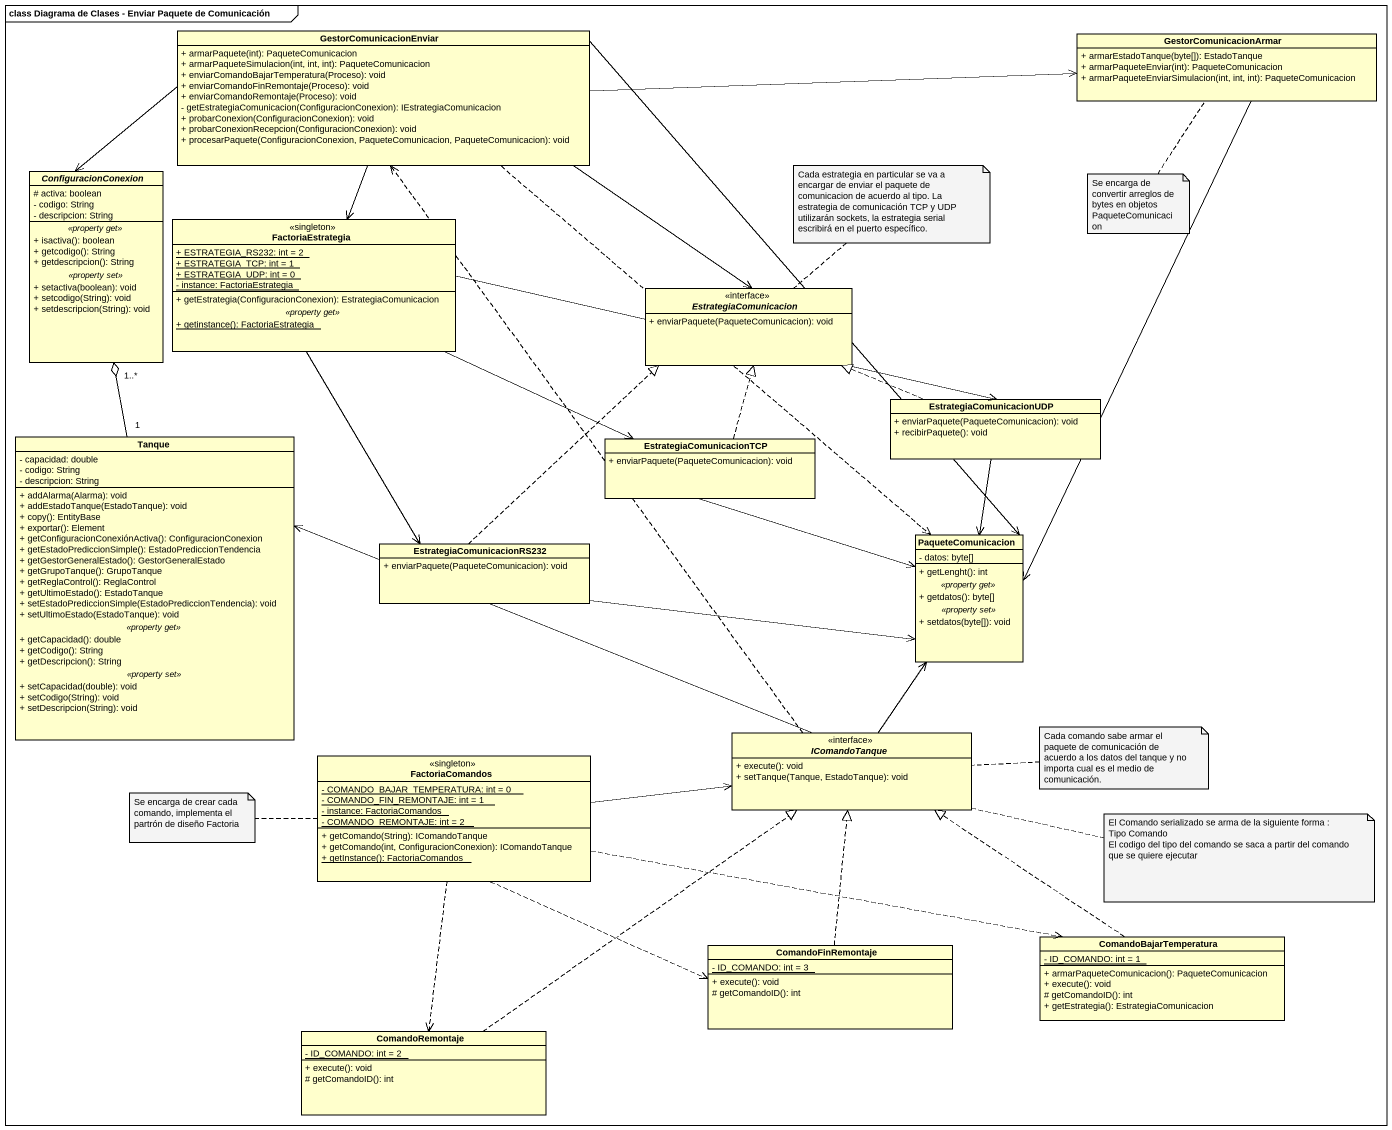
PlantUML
@startuml
mainframe class Diagrama de Clases - Enviar Paquete de Comunicación
hide circle
hide empty members
skinparam classAttributeIconSize 0
class GestorComunicacionEnviar {
  + armarPaquete(int): PaqueteComunicacion
  + armarPaqueteSimulacion(int, int, int): PaqueteComunicacion
  + enviarComandoBajarTemperatura(Proceso): void
  + enviarComandoFinRemontaje(Proceso): void
  + enviarComandoRemontaje(Proceso): void
  - getEstrategiaComunicacion(ConfiguracionConexion): IEstrategiaComunicacion
  + probarConexion(ConfiguracionConexion): void
  + probarConexionRecepcion(ConfiguracionConexion): void
  + procesarPaquete(ConfiguracionConexion, PaqueteComunicacion, PaqueteComunicacion): void
}
class GestorComunicacionArmar {
  + armarEstadoTanque(byte[]): EstadoTanque
  + armarPaqueteEnviar(int): PaqueteComunicacion
  + armarPaqueteEnviarSimulacion(int, int, int): PaqueteComunicacion
}
abstract class ConfiguracionConexion {
  # activa: boolean
  - codigo: String
  - descripcion: String
  .. <<property get>> ..
  + isactiva(): boolean
  + getcodigo(): String
  + getdescripcion(): String
  .. <<property set>> ..
  + setactiva(boolean): void
  + setcodigo(String): void
  + setdescripcion(String): void
}
class FactoriaEstrategia <<singleton>> {
  {static} + ESTRATEGIA_RS232: int = 2
  {static} + ESTRATEGIA_TCP: int = 1
  {static} + ESTRATEGIA_UDP: int = 0
  {static} - instance: FactoriaEstrategia
  --
  + getEstrategia(ConfiguracionConexion): EstrategiaComunicacion
  .. <<property get>> ..
  {static} + getinstance(): FactoriaEstrategia
}
interface EstrategiaComunicacion <<interface>> {
  + enviarPaquete(PaqueteComunicacion): void
}
class EstrategiaComunicacionUDP {
  + enviarPaquete(PaqueteComunicacion): void
  + recibirPaquete(): void
}
class Tanque {
  - capacidad: double
  - codigo: String
  - descripcion: String
  --
  + addAlarma(Alarma): void
  + addEstadoTanque(EstadoTanque): void
  + copy(): EntityBase
  + exportar(): Element
  + getConfiguracionConexiónActiva(): ConfiguracionConexion
  + getEstadoPrediccionSimple(): EstadoPrediccionTendencia
  + getGestorGeneralEstado(): GestorGeneralEstado
  + getGrupoTanque(): GrupoTanque
  + getReglaControl(): ReglaControl
  + getUltimoEstado(): EstadoTanque
  + setEstadoPrediccionSimple(EstadoPrediccionTendencia): void
  + setUltimoEstado(EstadoTanque): void
  .. <<property get>> ..
  + getCapacidad(): double
  + getCodigo(): String
  + getDescripcion(): String
  .. <<property set>> ..
  + setCapacidad(double): void
  + setCodigo(String): void
  + setDescripcion(String): void
}
class EstrategiaComunicacionTCP {
  + enviarPaquete(PaqueteComunicacion): void
}
class EstrategiaComunicacionRS232 {
  + enviarPaquete(PaqueteComunicacion): void
}
class PaqueteComunicacion {
  - datos: byte[]
  --
  + getLenght(): int
  .. <<property get>> ..
  + getdatos(): byte[]
  .. <<property set>> ..
  + setdatos(byte[]): void
}
interface IComandoTanque <<interface>> {
  + execute(): void
  + setTanque(Tanque, EstadoTanque): void
}
class FactoriaComandos <<singleton>> {
  {static} - COMANDO_BAJAR_TEMPERATURA: int = 0
  {static} - COMANDO_FIN_REMONTAJE: int = 1
  {static} - instance: FactoriaComandos
  {static} - COMANDO_REMONTAJE: int = 2
  + getComando(String): IComandoTanque
  + getComando(int, ConfiguracionConexion): IComandoTanque
  {static} + getInstance(): FactoriaComandos
}
class ComandoFinRemontaje {
  {static} - ID_COMANDO: int = 3
  + execute(): void
  # getComandoID(): int
}
class ComandoBajarTemperatura {
  {static} - ID_COMANDO: int = 1
  + armarPaqueteComunicacion(): PaqueteComunicacion
  + execute(): void
  # getComandoID(): int
  + getEstrategia(): EstrategiaComunicacion
}
class ComandoRemontaje {
  {static} - ID_COMANDO: int = 2
  + execute(): void
  # getComandoID(): int
}
GestorComunicacionEnviar -right-> GestorComunicacionArmar
GestorComunicacionEnviar -left-> ConfiguracionConexion
GestorComunicacionEnviar --> FactoriaEstrategia
GestorComunicacionEnviar --> EstrategiaComunicacion
GestorComunicacionEnviar ..> PaqueteComunicacion
GestorComunicacionEnviar --> PaqueteComunicacion
GestorComunicacionArmar --> PaqueteComunicacion
FactoriaEstrategia -right-> EstrategiaComunicacionUDP
FactoriaEstrategia -right-> EstrategiaComunicacionTCP
FactoriaEstrategia --> EstrategiaComunicacionRS232
EstrategiaComunicacionUDP .left.|> EstrategiaComunicacion
EstrategiaComunicacionUDP --> PaqueteComunicacion
Tanque "1" -up-o "1..*" ConfiguracionConexion
EstrategiaComunicacionTCP .up.|> EstrategiaComunicacion
EstrategiaComunicacionTCP -right-> PaqueteComunicacion
EstrategiaComunicacionRS232 .up.|> EstrategiaComunicacion
EstrategiaComunicacionRS232 -right-> PaqueteComunicacion
IComandoTanque .up.> GestorComunicacionEnviar
IComandoTanque -left-> Tanque
IComandoTanque -up-> PaqueteComunicacion
FactoriaComandos -right-> IComandoTanque
FactoriaComandos .right.> ComandoFinRemontaje
FactoriaComandos .right.> ComandoBajarTemperatura
FactoriaComandos ..> ComandoRemontaje
ComandoFinRemontaje .up.|> IComandoTanque
ComandoBajarTemperatura .up.|> IComandoTanque
ComandoRemontaje .up.|> IComandoTanque
note top of EstrategiaComunicacion : Cada estrategia en particular se va a encargar de enviar el paquete de comunicacion de acuerdo al tipo. La estrategia de comunicación TCP y UDP utilizarán sockets, la estrategia serial escribirá en el puerto específico.
note bottom of GestorComunicacionArmar : Se encarga de convertir arreglos de bytes en objetos PaqueteComunicacion
note right of IComandoTanque : Cada comando sabe armar el paquete de comunicación de acuerdo a los datos del tanque y no importa cual es el medio de comunicación.
note left of FactoriaComandos : Se encarga de crear cada comando, implementa el partrón de diseño Factoria
note right of IComandoTanque
  El Comando serializado se arma de la siguiente forma :
  Tipo Comando
  El codigo del tipo del comando se saca a partir del comando que se quiere ejecutar
end note
@enduml
